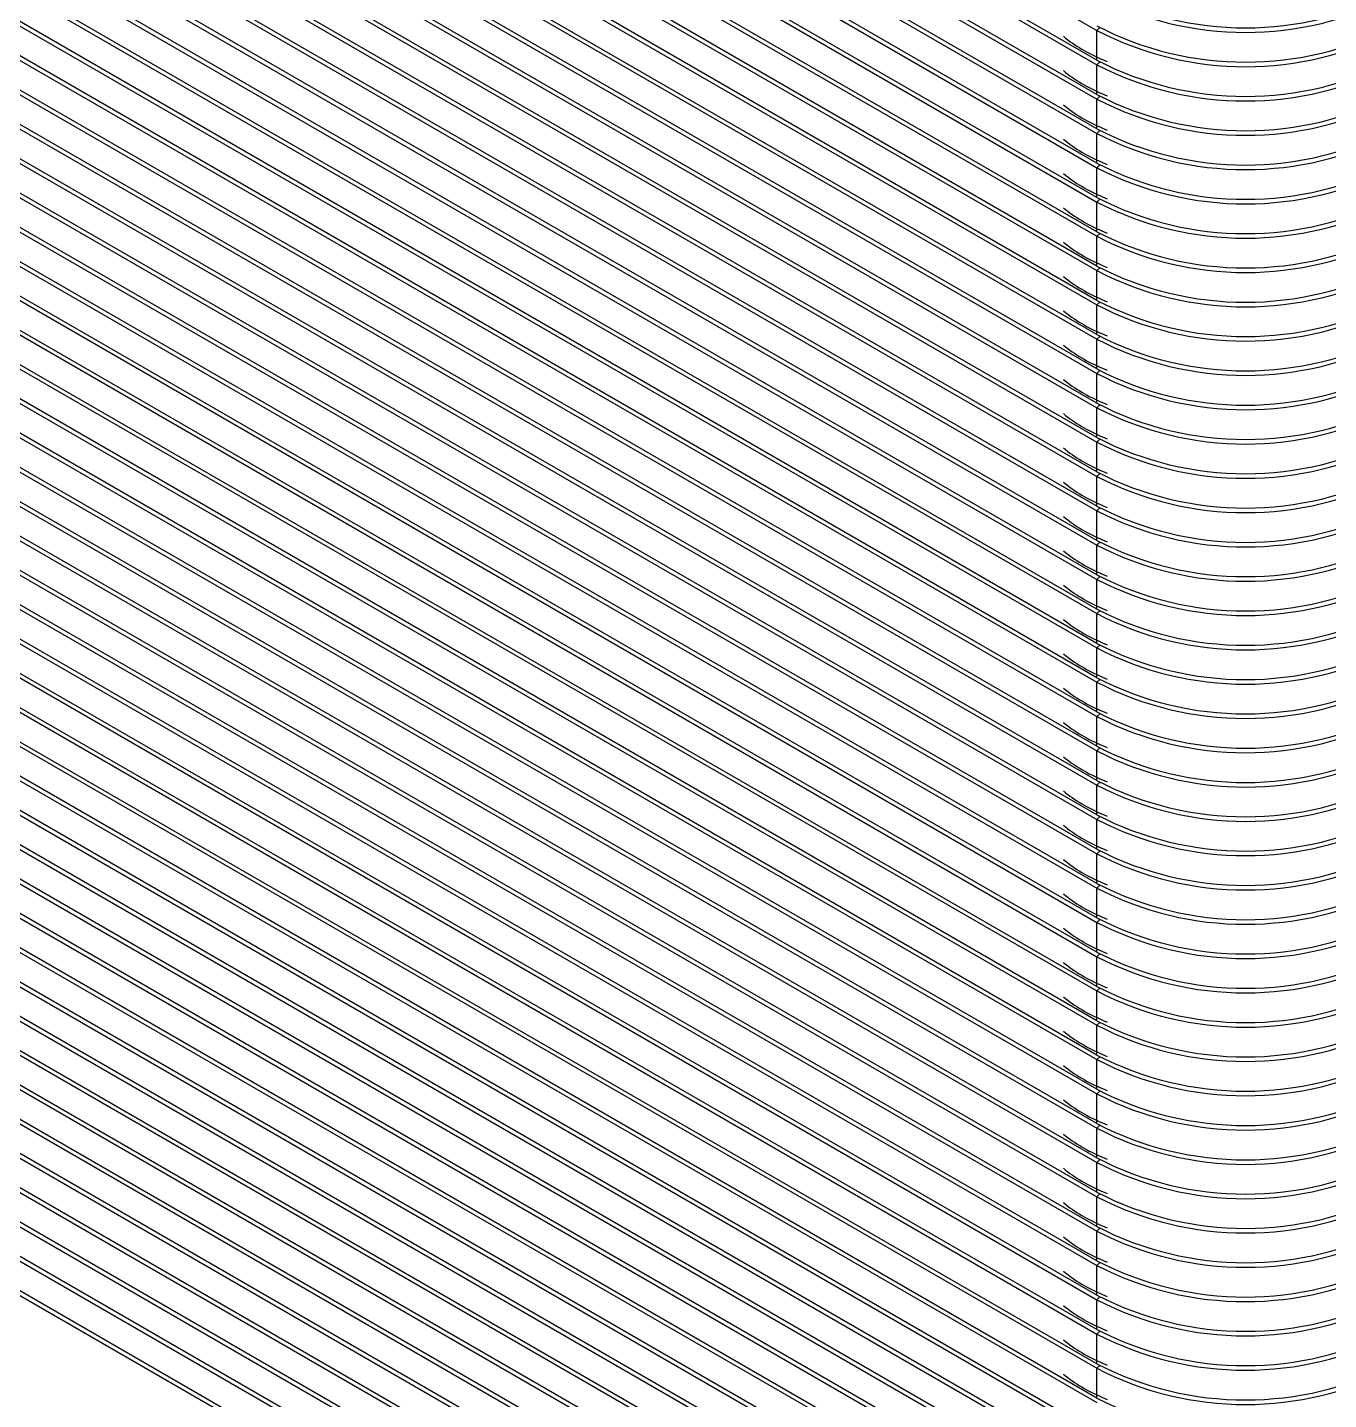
# Model space of a CAD drawing. Header units: millimetres. Extents: x 334 to 3694, y 0 to 2376.
# Drawn here: x 3096.23 to 3105.52, y 1058.75 to 1068.55 of the extents above; entities that cross this region are included whole.
import ezdxf

# ---------------------------------------------------------------- set-up
doc = ezdxf.new("R2010")
doc.units = ezdxf.units.MM
doc.header["$LTSCALE"] = 3
doc.layers.add('1_외형선', color=7, linetype='Continuous', lineweight=25)

msp = doc.modelspace()

# ---------------------------------------------------------------- linework, layer by layer
at = {"layer": '1_외형선'}
for p, q in [((3089.0164, 1077.1009), (3103.8657, 1068.5286)), ((3103.8657, 1068.3163), (3089.0164, 1076.8886)), ((3089.0164, 1076.8559), (3103.8657, 1068.2836)), ((3103.8657, 1068.0713), (3089.0164, 1076.6436)), ((3089.0164, 1076.611), (3103.8657, 1068.0387)), ((3103.8657, 1067.8264), (3089.0164, 1076.3987)), ((3089.0164, 1076.366), (3103.8657, 1067.7937)), ((3103.8657, 1067.5814), (3089.0164, 1076.1537)), ((3089.0164, 1076.121), (3103.8657, 1067.5488)), ((3103.8657, 1067.3365), (3089.0164, 1075.9087)), ((3089.0164, 1075.8761), (3103.8657, 1067.3038)), ((3103.8657, 1067.0915), (3089.0164, 1075.6638)), ((3089.0164, 1075.6311), (3103.8657, 1067.0588)), ((3103.8657, 1066.8465), (3089.0164, 1075.4188)), ((3089.0164, 1075.3862), (3103.8657, 1066.8139)), ((3103.8657, 1066.6016), (3089.0164, 1075.1739)), ((3089.0164, 1075.1412), (3103.8657, 1066.5689)), ((3103.8657, 1066.3566), (3089.0164, 1074.9289)), ((3089.0164, 1074.8962), (3103.8657, 1066.3239)), ((3103.8657, 1066.1116), (3089.0164, 1074.6839)), ((3089.0164, 1074.6513), (3103.8657, 1066.079)), ((3103.8657, 1065.8667), (3089.0164, 1074.439)), ((3089.0164, 1074.4063), (3103.8657, 1065.834)), ((3103.8657, 1065.6217), (3089.0164, 1074.194)), ((3089.0164, 1074.1613), (3103.8657, 1065.5891)), ((3103.8657, 1065.3768), (3089.0164, 1073.949)), ((3089.0164, 1073.9164), (3103.8657, 1065.3441)), ((3103.8657, 1065.1318), (3089.0164, 1073.7041)), ((3089.0164, 1073.6714), (3103.8657, 1065.0991)), ((3103.8657, 1064.8868), (3089.0164, 1073.4591)), ((3089.0164, 1073.4265), (3103.8657, 1064.8542)), ((3103.8657, 1064.6419), (3089.0164, 1073.2142)), ((3089.0164, 1073.1815), (3103.8657, 1064.6092)), ((3103.8657, 1064.3969), (3089.0164, 1072.9692)), ((3089.0164, 1072.9365), (3103.8657, 1064.3642)), ((3103.8657, 1064.1519), (3089.0164, 1072.7242)), ((3089.0164, 1072.6916), (3103.8657, 1064.1193)), ((3103.8657, 1063.907), (3089.0164, 1072.4793)), ((3089.0164, 1072.4466), (3103.8657, 1063.8743)), ((3103.8657, 1063.662), (3089.0164, 1072.2343)), ((3089.0164, 1072.2016), (3103.8657, 1063.6294)), ((3103.8657, 1063.4171), (3089.0164, 1071.9893)), ((3089.0164, 1071.9567), (3103.8657, 1063.3844)), ((3103.8657, 1063.1721), (3089.0164, 1071.7444)), ((3089.0164, 1071.7117), (3103.8657, 1063.1394)), ((3103.8657, 1062.9271), (3089.0164, 1071.4994)), ((3089.0164, 1071.4668), (3103.8657, 1062.8945)), ((3103.8657, 1062.6822), (3089.0164, 1071.2545)), ((3089.0164, 1071.2218), (3103.8657, 1062.6495)), ((3103.8657, 1062.4372), (3089.0164, 1071.0095)), ((3089.0164, 1070.9768), (3103.8657, 1062.4045)), ((3103.8657, 1062.1922), (3089.0164, 1070.7645)), ((3089.0164, 1070.7319), (3103.8657, 1062.1596)), ((3103.8657, 1061.9473), (3089.0164, 1070.5196)), ((3089.0164, 1070.4869), (3103.8657, 1061.9146)), ((3103.8657, 1061.7023), (3089.0164, 1070.2746)), ((3089.0164, 1070.2419), (3103.8657, 1061.6697)), ((3103.8657, 1061.4574), (3089.0164, 1070.0296)), ((3089.0164, 1069.997), (3103.8657, 1061.4247)), ((3103.8657, 1061.2124), (3089.0164, 1069.7847)), ((3089.0164, 1069.752), (3103.8657, 1061.1797)), ((3103.8657, 1060.9674), (3089.0164, 1069.5397)), ((3089.0164, 1069.5071), (3103.8657, 1060.9348)), ((3103.8657, 1060.7225), (3089.0164, 1069.2948)), ((3089.0164, 1069.2621), (3103.8657, 1060.6898)), ((3103.8657, 1060.4775), (3089.0164, 1069.0498)), ((3089.0164, 1069.0171), (3103.8657, 1060.4448)), ((3103.8657, 1060.2325), (3089.0164, 1068.8048)), ((3089.0164, 1068.7722), (3103.8657, 1060.1999)), ((3103.8657, 1059.9876), (3089.0164, 1068.5599)), ((3089.0164, 1068.5272), (3103.8657, 1059.9549)), ((3103.8657, 1068.5286), (3103.887, 1068.5492)), ((3103.8657, 1068.3163), (3103.8657, 1068.5286)), ((3103.8657, 1059.7426), (3089.0164, 1068.3149)), ((3089.0164, 1068.2822), (3103.8657, 1059.71)), ((3103.8657, 1068.2836), (3103.887, 1068.3042)), ((3103.8657, 1068.0713), (3103.8657, 1068.2836)), ((3103.9046, 1068.3211), (3103.9397, 1068.3068)), ((3103.8657, 1059.4977), (3089.0164, 1068.0699)), ((3089.0164, 1068.0373), (3103.8657, 1059.465)), ((3103.8657, 1068.0387), (3103.887, 1068.0592)), ((3103.8657, 1067.8264), (3103.8657, 1068.0387)), ((3103.9046, 1068.0762), (3103.9397, 1068.0618)), ((3103.8657, 1059.2527), (3089.0164, 1067.825)), ((3089.0164, 1067.7923), (3103.8657, 1059.22)), ((3103.8657, 1067.7937), (3103.887, 1067.8143)), ((3103.8657, 1067.5814), (3103.8657, 1067.7937)), ((3103.9046, 1067.8312), (3103.9397, 1067.8169)), ((3103.8657, 1059.0077), (3089.0164, 1067.58)), ((3089.0164, 1067.5474), (3103.8657, 1058.9751)), ((3103.8657, 1067.5488), (3103.887, 1067.5693)), ((3103.8657, 1067.3365), (3103.8657, 1067.5488)), ((3103.9046, 1067.5862), (3103.9397, 1067.5719)), ((3103.8657, 1058.7628), (3089.0164, 1067.3351)), ((3089.0164, 1067.3024), (3103.8657, 1058.7301)), ((3103.8657, 1067.3038), (3103.887, 1067.3244)), ((3103.8657, 1067.0915), (3103.8657, 1067.3038)), ((3103.9046, 1067.3413), (3103.9397, 1067.3269)), ((3103.8657, 1058.5178), (3089.0164, 1067.0901)), ((3089.0164, 1067.0574), (3103.8657, 1058.4852)), ((3103.8657, 1067.0588), (3103.887, 1067.0794)), ((3103.8657, 1066.8465), (3103.8657, 1067.0588)), ((3103.9046, 1067.0963), (3103.9397, 1067.082)), ((3103.8657, 1058.2729), (3089.0164, 1066.8451)), ((3089.0164, 1066.8125), (3103.8657, 1058.2402)), ((3103.8657, 1066.8139), (3103.887, 1066.8344)), ((3103.8657, 1066.6016), (3103.8657, 1066.8139)), ((3103.9046, 1066.8514), (3103.9397, 1066.837)), ((3103.8657, 1058.0279), (3089.0164, 1066.6002)), ((3089.0164, 1066.5675), (3103.8657, 1057.9952)), ((3103.8657, 1066.5689), (3103.887, 1066.5895)), ((3103.8657, 1066.3566), (3103.8657, 1066.5689)), ((3103.9046, 1066.6064), (3103.9397, 1066.592)), ((3103.8657, 1057.7829), (3089.0164, 1066.3552)), ((3089.0164, 1066.3225), (3103.8657, 1057.7503)), ((3103.8657, 1066.3239), (3103.887, 1066.3445)), ((3103.8657, 1066.1116), (3103.8657, 1066.3239)), ((3103.9046, 1066.3614), (3103.9397, 1066.3471)), ((3103.8657, 1057.538), (3089.0164, 1066.1102)), ((3089.0164, 1066.0776), (3103.8657, 1057.5053)), ((3103.8657, 1066.079), (3103.887, 1066.0995)), ((3103.8657, 1065.8667), (3103.8657, 1066.079)), ((3103.9046, 1066.1165), (3103.9397, 1066.1021)), ((3103.8657, 1057.293), (3089.0164, 1065.8653)), ((3089.0164, 1065.8326), (3103.8657, 1057.2603)), ((3103.8657, 1065.834), (3103.887, 1065.8546)), ((3103.8657, 1065.6217), (3103.8657, 1065.834)), ((3103.9046, 1065.8715), (3103.9397, 1065.8572)), ((3103.8657, 1057.048), (3089.0164, 1065.6203)), ((3089.0164, 1065.5877), (3103.8657, 1057.0154)), ((3103.8657, 1065.5891), (3103.887, 1065.6096)), ((3103.8657, 1065.3768), (3103.8657, 1065.5891)), ((3103.9046, 1065.6265), (3103.9397, 1065.6122)), ((3103.8657, 1056.8031), (3089.0164, 1065.3754)), ((3089.0164, 1065.3427), (3103.8657, 1056.7704)), ((3103.8657, 1065.3441), (3103.887, 1065.3647)), ((3103.8657, 1065.1318), (3103.8657, 1065.3441)), ((3103.9046, 1065.3816), (3103.9397, 1065.3672)), ((3103.8657, 1056.5581), (3089.0164, 1065.1304)), ((3089.0164, 1065.0977), (3103.8657, 1056.5255)), ((3103.8657, 1065.0991), (3103.887, 1065.1197)), ((3103.8657, 1064.8868), (3103.8657, 1065.0991)), ((3103.9046, 1065.1366), (3103.9397, 1065.1223)), ((3103.8657, 1056.3132), (3089.0164, 1064.8854)), ((3089.0164, 1064.8528), (3103.8657, 1056.2805)), ((3103.8657, 1064.8542), (3103.887, 1064.8747)), ((3103.8657, 1064.6419), (3103.8657, 1064.8542)), ((3103.9046, 1064.8917), (3103.9397, 1064.8773)), ((3103.8657, 1056.0682), (3089.0164, 1064.6405)), ((3089.0164, 1064.6078), (3103.8657, 1056.0355)), ((3103.8657, 1064.6092), (3103.887, 1064.6298)), ((3103.8657, 1064.3969), (3103.8657, 1064.6092)), ((3103.9046, 1064.6467), (3103.9397, 1064.6323)), ((3103.8657, 1055.8232), (3089.0164, 1064.3955)), ((3089.0164, 1064.3629), (3103.8657, 1055.7906)), ((3103.8657, 1064.3642), (3103.887, 1064.3848)), ((3103.8657, 1064.1519), (3103.8657, 1064.3642)), ((3103.9046, 1064.4017), (3103.9397, 1064.3874)), ((3103.8657, 1055.5783), (3089.0164, 1064.1506)), ((3089.0164, 1064.1179), (3103.8657, 1055.5456)), ((3103.8657, 1064.1193), (3103.887, 1064.1398)), ((3103.8657, 1063.907), (3103.8657, 1064.1193)), ((3103.9046, 1064.1568), (3103.9397, 1064.1424)), ((3103.8657, 1055.3333), (3089.0164, 1063.9056)), ((3089.0164, 1063.8729), (3103.8657, 1055.3006)), ((3103.8657, 1063.8743), (3103.887, 1063.8949)), ((3103.8657, 1063.662), (3103.8657, 1063.8743)), ((3103.9046, 1063.9118), (3103.9397, 1063.8975)), ((3103.8657, 1055.0883), (3089.0164, 1063.6606)), ((3089.0164, 1063.628), (3103.8657, 1055.0557)), ((3103.8657, 1063.6294), (3103.887, 1063.6499)), ((3103.8657, 1063.4171), (3103.8657, 1063.6294)), ((3103.9046, 1063.6668), (3103.9397, 1063.6525)), ((3103.8657, 1063.3844), (3103.887, 1063.405)), ((3103.8657, 1063.1721), (3103.8657, 1063.3844)), ((3103.9046, 1063.4219), (3103.9397, 1063.4075)), ((3103.8657, 1063.1394), (3103.887, 1063.16)), ((3103.8657, 1062.9271), (3103.8657, 1063.1394)), ((3103.9046, 1063.1769), (3103.9397, 1063.1626)), ((3103.8657, 1062.8945), (3103.887, 1062.915)), ((3103.8657, 1062.6822), (3103.8657, 1062.8945)), ((3103.9046, 1062.932), (3103.9397, 1062.9176)), ((3103.8657, 1062.6495), (3103.887, 1062.6701)), ((3103.8657, 1062.4372), (3103.8657, 1062.6495)), ((3103.9046, 1062.687), (3103.9397, 1062.6726)), ((3103.8657, 1062.4045), (3103.887, 1062.4251)), ((3103.8657, 1062.1922), (3103.8657, 1062.4045)), ((3103.9046, 1062.442), (3103.9397, 1062.4277)), ((3103.8657, 1062.1596), (3103.887, 1062.1802)), ((3103.8657, 1061.9473), (3103.8657, 1062.1596)), ((3103.9046, 1062.1971), (3103.9397, 1062.1827)), ((3103.8657, 1061.9146), (3103.887, 1061.9352)), ((3103.8657, 1061.7023), (3103.8657, 1061.9146)), ((3103.9046, 1061.9521), (3103.9397, 1061.9378)), ((3103.8657, 1061.6697), (3103.887, 1061.6902)), ((3103.8657, 1061.4574), (3103.8657, 1061.6697)), ((3103.9046, 1061.7071), (3103.9397, 1061.6928)), ((3103.8657, 1061.4247), (3103.887, 1061.4453)), ((3103.8657, 1061.2124), (3103.8657, 1061.4247)), ((3103.9046, 1061.4622), (3103.9397, 1061.4478)), ((3103.8657, 1061.1797), (3103.887, 1061.2003)), ((3103.8657, 1060.9674), (3103.8657, 1061.1797)), ((3103.9046, 1061.2172), (3103.9397, 1061.2029)), ((3103.8657, 1060.9348), (3103.887, 1060.9553)), ((3103.8657, 1060.7225), (3103.8657, 1060.9348)), ((3103.9046, 1060.9723), (3103.9397, 1060.9579)), ((3103.8657, 1060.6898), (3103.887, 1060.7104)), ((3103.8657, 1060.4775), (3103.8657, 1060.6898)), ((3103.9046, 1060.7273), (3103.9397, 1060.7129)), ((3103.8657, 1060.4448), (3103.887, 1060.4654)), ((3103.8657, 1060.2325), (3103.8657, 1060.4448)), ((3103.9046, 1060.4823), (3103.9397, 1060.468)), ((3103.8657, 1060.1999), (3103.887, 1060.2205)), ((3103.8657, 1059.9876), (3103.8657, 1060.1999)), ((3103.9046, 1060.2374), (3103.9397, 1060.223)), ((3103.8657, 1059.9549), (3103.887, 1059.9755)), ((3103.8657, 1059.7426), (3103.8657, 1059.9549)), ((3103.9046, 1059.9924), (3103.9397, 1059.9781)), ((3103.8657, 1059.71), (3103.887, 1059.7305)), ((3103.8657, 1059.4977), (3103.8657, 1059.71)), ((3103.9046, 1059.7474), (3103.9397, 1059.7331)), ((3103.8657, 1059.465), (3103.887, 1059.4856)), ((3103.8657, 1059.2527), (3103.8657, 1059.465)), ((3103.9046, 1059.5025), (3103.9397, 1059.4881)), ((3103.8657, 1059.22), (3103.887, 1059.2406)), ((3103.8657, 1059.0077), (3103.8657, 1059.22)), ((3103.9046, 1059.2575), (3103.9397, 1059.2432)), ((3103.8657, 1058.9751), (3103.887, 1058.9956)), ((3103.8657, 1058.7628), (3103.8657, 1058.9751)), ((3103.9046, 1059.0126), (3103.9397, 1058.9982)), ((3103.9046, 1058.7676), (3103.9397, 1058.7533))]:
    msp.add_line(p, q, dxfattribs=at)
for centre in [(3104.9263, 1070.8533), (3104.9263, 1070.8206), (3104.9263, 1070.6083), (3104.9263, 1070.5757), (3104.9263, 1070.3634), (3104.9263, 1070.3307), (3104.9263, 1070.1184), (3104.9263, 1070.0857), (3104.9263, 1069.8734), (3104.9263, 1069.8408), (3104.9263, 1069.6285), (3104.9263, 1069.5958), (3104.9263, 1069.3835), (3104.9263, 1069.3509), (3104.9263, 1069.1386), (3104.9263, 1069.1059), (3104.9263, 1068.8936), (3104.9263, 1068.8609), (3104.9263, 1068.6486), (3104.9263, 1068.616), (3104.9263, 1068.4037), (3104.9263, 1068.371), (3104.9263, 1068.1587), (3104.9263, 1068.126), (3104.9263, 1067.9137), (3104.9263, 1067.8811), (3104.9263, 1067.6688), (3104.9263, 1067.6361), (3104.9263, 1067.4238), (3104.9263, 1067.3912), (3104.9263, 1067.1789), (3104.9263, 1067.1462), (3104.9263, 1066.9339), (3104.9263, 1066.9012), (3104.9263, 1066.6889), (3104.9263, 1066.6563), (3104.9263, 1066.444), (3104.9263, 1066.4113), (3104.9263, 1066.199), (3104.9263, 1066.1663), (3104.9263, 1065.954), (3104.9263, 1065.9214), (3104.9263, 1065.7091), (3104.9263, 1065.6764), (3104.9263, 1065.4641), (3104.9263, 1065.4315), (3104.9263, 1065.2192), (3104.9263, 1065.1865), (3104.9263, 1064.9742), (3104.9263, 1064.9415), (3104.9263, 1064.7292), (3104.9263, 1064.6966), (3104.9263, 1064.4843), (3104.9263, 1064.4516), (3104.9263, 1064.2393), (3104.9263, 1064.2067), (3104.9263, 1063.9944), (3104.9263, 1063.9617), (3104.9263, 1063.7494), (3104.9263, 1063.7167), (3104.9263, 1063.5044), (3104.9263, 1063.4718), (3104.9263, 1063.2595), (3104.9263, 1063.2268), (3104.9263, 1063.0145), (3104.9263, 1062.9818), (3104.9263, 1062.7695), (3104.9263, 1062.7369), (3104.9263, 1062.5246), (3104.9263, 1062.4919), (3104.9263, 1062.2796), (3104.9263, 1062.247), (3104.9263, 1062.0347), (3104.9263, 1062.002), (3104.9263, 1061.7897), (3104.9263, 1061.757), (3104.9263, 1061.5447), (3104.9263, 1061.5121), (3104.9263, 1061.2998), (3104.9263, 1061.2671), (3104.9263, 1061.0548), (3104.9263, 1061.0221), (3104.9263, 1060.8098)]:
    msp.add_arc(centre, 2.3055, 242.60967, 297.39033, dxfattribs=at)
for centre in [(3104.9051, 1069.4794), (3104.9051, 1069.2344), (3104.9051, 1068.9895), (3104.9051, 1068.7445), (3104.9051, 1068.4995), (3104.9051, 1068.2546), (3104.9051, 1068.0096), (3104.9051, 1067.7647), (3104.9051, 1067.5197), (3104.9051, 1067.2747), (3104.9051, 1067.0298), (3104.9051, 1066.7848), (3104.9051, 1066.5399), (3104.9051, 1066.2949), (3104.9051, 1066.0499), (3104.9051, 1065.805), (3104.9051, 1065.56), (3104.9051, 1065.315), (3104.9051, 1065.0701), (3104.9051, 1064.8251), (3104.9051, 1064.5802), (3104.9051, 1064.3352), (3104.9051, 1064.0902), (3104.9051, 1063.8453), (3104.9051, 1063.6003), (3104.9051, 1063.3553), (3104.9051, 1063.1104), (3104.9051, 1062.8654), (3104.9051, 1062.6205), (3104.9051, 1062.3755), (3104.9051, 1062.1305), (3104.9051, 1061.8856), (3104.9051, 1061.6406), (3104.9051, 1061.3956), (3104.9051, 1061.1507), (3104.9051, 1060.9057), (3104.9051, 1060.6608), (3104.9051, 1060.4158), (3104.9051, 1060.1708), (3104.9051, 1059.9259)]:
    msp.add_ellipse(centre, major_axis=(1.5358, 0.6535), ratio=0.711486, start_param=3.496209, end_param=3.745265, dxfattribs=at)

doc.saveas('drawing.dxf')
